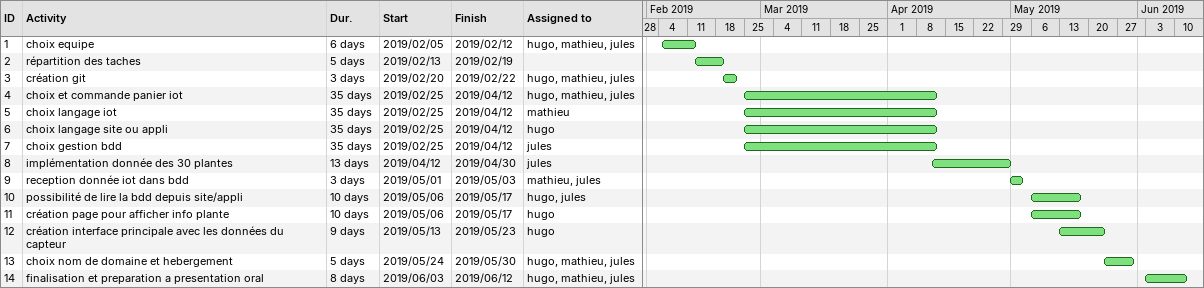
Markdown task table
| ID | Task | Duration | Start | Finish | Resources |
|---|---|---|---|---|---|
| 1 | choix equipe | 6d | 2019-02-05 | 2019-02-12 | hugo, mathieu, jules |
| 2 | répartition des taches | 5d | 2019-02-13 | 2019-02-19 |  |
| 3 | création git | 3d | 2019-02-20 | 2019-02-22 | hugo, mathieu, jules |
| 4 | choix et commande panier iot | 35d | 2019-02-25 | 2019-04-12 | hugo, mathieu, jules |
| 5 | choix langage iot | 35d | 2019-02-25 | 2019-04-12 | mathieu |
| 6 | choix langage site ou appli | 35d | 2019-02-25 | 2019-04-12 | hugo |
| 7 | choix gestion bdd | 35d | 2019-02-25 | 2019-04-12 | jules |
| 8 | implémentation donnée des 30 plantes | 13d | 2019-04-12 | 2019-04-30 | jules |
| 9 | reception donnée iot dans bdd | 3d | 2019-05-01 | 2019-05-03 | mathieu, jules |
| 10 | possibilité de lire la bdd depuis site/appli | 10d | 2019-05-06 | 2019-05-17 | hugo, jules |
| 11 | création page pour afficher info plante | 10d | 2019-05-06 | 2019-05-17 | hugo |
| 12 | création interface principale avec les données du capteur | 9d | 2019-05-13 | 2019-05-23 | hugo |
| 13 | choix nom de domaine et hebergement | 5d | 2019-05-24 | 2019-05-30 | hugo, mathieu, jules |
| 14 | finalisation et preparation a presentation oral | 8d | 2019-06-03 | 2019-06-12 | hugo, mathieu, jules |
